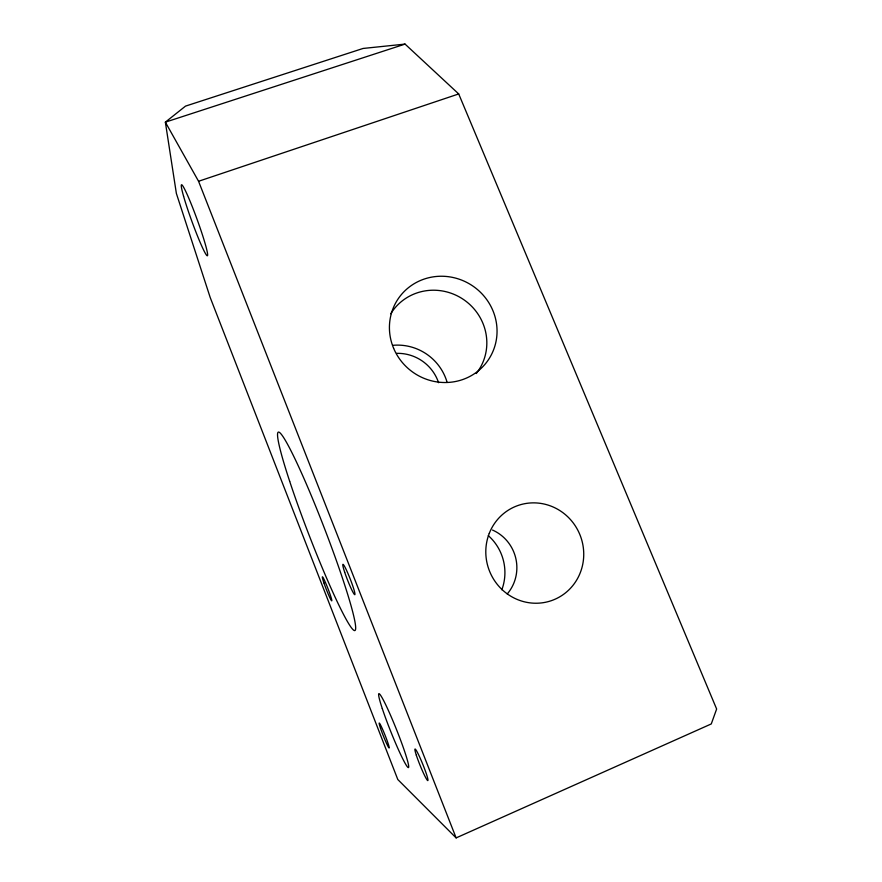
<?xml version="1.0" encoding="UTF-8"?>
<svg xmlns="http://www.w3.org/2000/svg" width="882" height="882" viewBox="0 0 882 882"><rect width="100%" height="100%" fill="white"/><g stroke="black" fill="none" stroke-linecap="round" stroke-linejoin="round"><path stroke-width="1.32" d="M456.126 837.9L711.278 723.935L716.636 709.018L458.706 93.944L405.058 44.1L363.075 48.455L185.518 106.116L165.364 122.157L176.367 193.412L210.203 297.51L397.804 779.523L456.126 837.9L198.56 181.273L165.364 122.157L405.058 44.1M198.56 181.273L458.706 93.944M492.498 530.038A40.473 39.447 71.9 0 1 507.227 593.961M488.308 535.628A48.565 47.463 74 0 1 501.836 589.771M392.843 345.325A50.792 49.613 34.4 0 1 447.064 382.193M390.748 313.76A52.247 50.494 34.8 0 1 464.097 299.913A52.247 50.494 34.8 0 1 476.247 373.538M396.558 353.362A42.325 41.344 34.4 0 1 438.586 382.711M489.278 533.334A50.439 48.731 67.7 0 0 541.802 602.88A50.439 48.731 67.7 0 0 573.223 522.927A50.439 48.731 67.7 0 0 489.278 533.334M289.671 481.263A106.347 8.379 68.9 0 0 354.619 630.586A106.347 8.379 68.9 0 0 305.547 482.123A106.347 8.379 68.9 0 0 289.671 481.263M380.517 728.267A13.384 0.915 68.3 0 0 389.006 747.914A13.384 0.915 68.3 0 0 383.075 730.428A13.384 0.915 68.3 0 0 380.517 728.267M416.337 755.246A17.034 1.455 67.9 0 0 427.55 780.471A17.034 1.455 67.9 0 0 420.416 758.685A17.034 1.455 67.9 0 0 416.337 755.246M323.937 582.936A12.954 0.915 68.7 0 0 331.742 600.851A12.954 0.915 68.7 0 0 325.469 582.528A12.954 0.915 68.7 0 0 323.937 582.936M344.686 572.22A16.317 1.444 68.6 0 0 354.796 594.688A16.317 1.444 68.6 0 0 347.111 571.569A16.317 1.444 68.6 0 0 344.686 572.22M393.604 348.236A54.441 52.49 34.9 0 0 486.07 362.976A54.441 52.49 34.9 0 0 450.018 276.926A54.441 52.49 34.9 0 0 393.604 348.236M183.577 196.223A37.838 2.789 70 0 0 206.377 254.964A37.838 2.789 70 0 0 193.401 209.53A37.838 2.789 70 0 0 183.577 196.223M382.303 708.632A39.8 3.032 68.2 0 0 407.947 767.406A39.8 3.032 68.2 0 0 390.88 716.063A39.8 3.032 68.2 0 0 382.303 708.632"/></g></svg>
